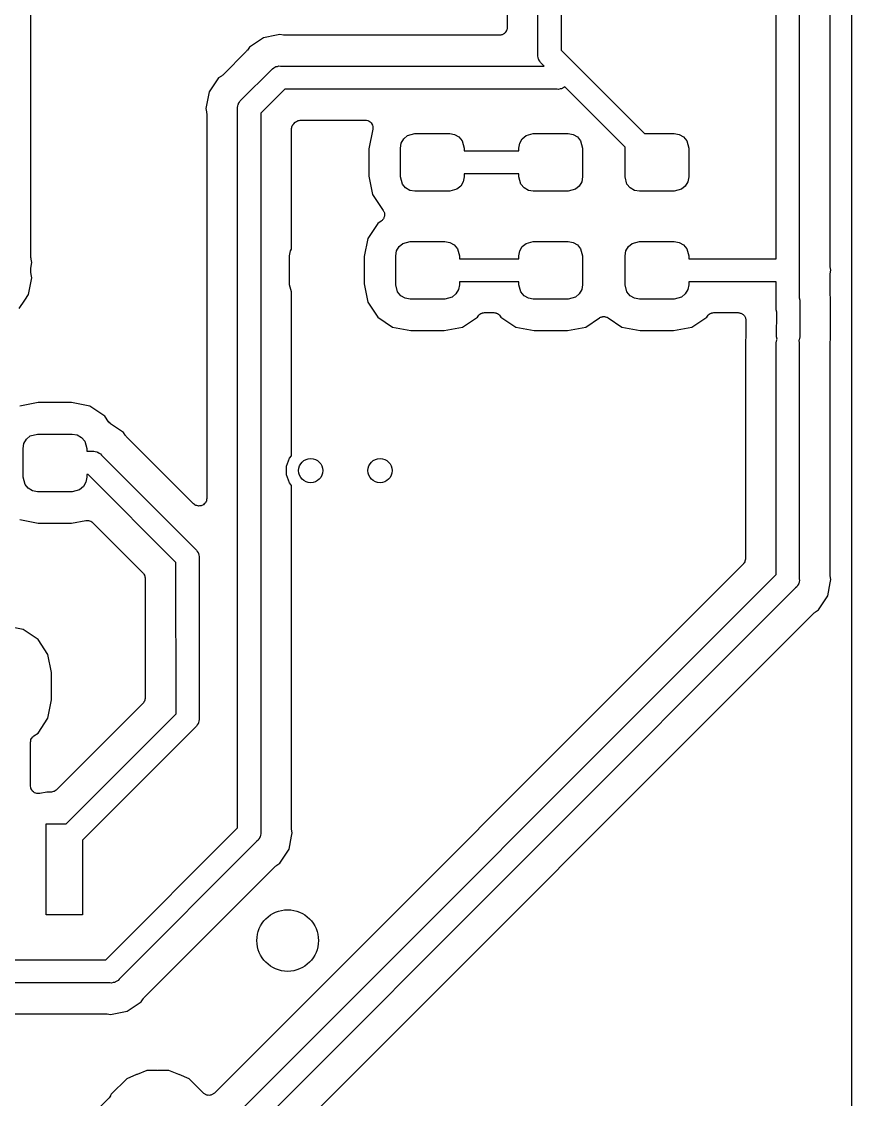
# Model space of a CAD drawing. Extents: x 121 to 245, y -148 to -51.
# Drawn here: x 230.82 to 244.5, y -86.19 to -68.42 of the extents above; entities that cross this region are included whole.
import ezdxf

# ---------------------------------------------------------------- set-up
doc = ezdxf.new("R2010")
doc.units = 0
doc.header["$MEASUREMENT"] = 0
doc.layers.add('BLACK', color=7, linetype='CONTINUOUS')

msp = doc.modelspace()

# ---------------------------------------------------------------- linework, layer by layer
at = {"layer": 'BLACK', "linetype": 'CONTINUOUS'}
for p, q in [((244.502, -56.7324), (244.502, -101.294)), ((239.332, -68.9597), (239.331, -63.9862)), ((239.712, -63.9862), (239.712, -68.8891)), ((230.97, -72.3087), (230.97, -64.4601)), ((238.823, -64.3962), (238.824, -68.5165)), ((243.642, -64.6443), (243.642, -72.9686)), ((243.261, -72.3265), (243.262, -64.7149)), ((244.15, -72.4357), (244.15, -64.7173)), ((238.806, -68.58), (238.799, -68.5885)), ((238.81, -68.5696), (238.806, -68.58)), ((238.816, -68.5599), (238.81, -68.5696)), ((238.818, -68.549), (238.816, -68.5599)), ((238.822, -68.5386), (238.818, -68.549)), ((238.824, -68.5165), (238.822, -68.5274)), ((238.822, -68.5274), (238.822, -68.5386)), ((234.804, -68.684), (234.573, -68.8384)), ((235.02, -68.6411), (234.804, -68.684)), ((235.077, -68.6298), (235.02, -68.6411)), ((235.02, -68.6411), (235.02, -68.6411)), ((235.134, -68.6411), (235.077, -68.6298)), ((235.146, -68.6413), (235.134, -68.6411)), ((235.158, -68.6435), (235.146, -68.6413)), ((238.697, -68.6435), (235.158, -68.6435)), ((238.707, -68.6416), (238.697, -68.6435)), ((238.719, -68.6416), (238.707, -68.6416)), ((238.729, -68.6378), (238.719, -68.6416)), ((238.74, -68.6358), (238.729, -68.6378)), ((238.75, -68.6303), (238.74, -68.6358)), ((238.76, -68.6265), (238.75, -68.6303)), ((238.769, -68.6193), (238.76, -68.6265)), ((238.778, -68.6138), (238.769, -68.6193)), ((238.785, -68.6053), (238.778, -68.6138)), ((238.794, -68.5981), (238.785, -68.6053)), ((238.799, -68.5885), (238.794, -68.5981)), ((234.526, -68.9056), (234.133, -69.2986)), ((234.533, -68.8954), (234.526, -68.9056)), ((234.541, -68.8863), (234.533, -68.8954)), ((234.573, -68.8384), (234.541, -68.8863)), ((239.712, -68.8891), (239.922, -69.0991)), ((239.329, -68.9849), (239.332, -68.9597)), ((239.336, -69.0093), (239.329, -68.9849)), ((239.34, -69.0342), (239.336, -69.0093)), ((239.344, -69.0415), (239.34, -69.0342)), ((239.347, -69.0498), (239.344, -69.0415)), ((239.361, -69.0704), (239.347, -69.0498)), ((239.374, -69.0923), (239.361, -69.0704)), ((239.393, -69.1086), (239.374, -69.0923)), ((239.436, -69.1515), (239.393, -69.1086)), ((239.922, -69.0991), (239.922, -69.0991)), ((239.922, -69.0991), (241.087, -70.264)), ((234.44, -69.7094), (234.936, -69.2132)), ((234.936, -69.2132), (234.953, -69.1938)), ((234.953, -69.1938), (234.975, -69.1812)), ((234.975, -69.1812), (234.995, -69.1667)), ((234.995, -69.1667), (235.003, -69.1645)), ((235.003, -69.1645), (235.011, -69.1602)), ((235.011, -69.1602), (235.036, -69.1558)), ((235.036, -69.1558), (235.06, -69.1493)), ((235.06, -69.1493), (235.085, -69.1515)), ((235.085, -69.1515), (239.436, -69.1515)), ((234.033, -69.3943), (233.911, -69.5775)), ((234.065, -69.3464), (234.033, -69.3943)), ((234.033, -69.3943), (234.033, -69.3943)), ((234.113, -69.3144), (234.065, -69.3464)), ((234.122, -69.3058), (234.113, -69.3144)), ((234.133, -69.2986), (234.122, -69.3058)), ((233.911, -69.5775), (233.857, -69.85)), ((235.156, -69.5325), (234.76, -69.9289)), ((239.648, -69.5325), (235.156, -69.5325)), ((239.673, -69.5347), (239.648, -69.5325)), ((239.697, -69.5282), (239.673, -69.5347)), ((239.722, -69.5238), (239.697, -69.5282)), ((239.73, -69.5195), (239.722, -69.5238)), ((239.738, -69.5173), (239.73, -69.5195)), ((239.758, -69.5028), (239.738, -69.5173)), ((239.777, -69.4922), (239.758, -69.5028)), ((240.771, -70.4861), (239.777, -69.4922)), ((234.376, -69.8331), (234.383, -69.8087)), ((234.383, -69.8087), (234.387, -69.7838)), ((234.387, -69.7838), (234.391, -69.7765)), ((234.391, -69.7765), (234.394, -69.7682)), ((234.394, -69.7682), (234.408, -69.7475)), ((234.408, -69.7475), (234.421, -69.7257)), ((234.421, -69.7257), (234.44, -69.7094)), ((233.857, -69.85), (233.868, -69.9065)), ((233.868, -69.9065), (233.868, -69.919)), ((233.868, -69.919), (233.871, -69.9313)), ((233.871, -69.9313), (233.87, -76.2771)), ((234.379, -69.8583), (234.376, -69.8331)), ((234.379, -81.7091), (234.379, -69.8583)), ((234.76, -69.9289), (234.76, -81.7797)), ((235.267, -70.1919), (235.268, -70.1864)), ((235.268, -70.1809), (235.272, -70.1648)), ((235.268, -70.1864), (235.268, -70.1809)), ((235.272, -70.1648), (235.275, -70.1485)), ((235.275, -70.1485), (235.278, -70.1437)), ((235.278, -70.1437), (235.279, -70.1383)), ((235.279, -70.1383), (235.289, -70.1247)), ((235.289, -70.1247), (235.297, -70.1103)), ((235.297, -70.1103), (235.301, -70.1067)), ((235.301, -70.1067), (235.305, -70.1021)), ((235.305, -70.1021), (235.329, -70.0777)), ((235.329, -70.0777), (235.334, -70.0745)), ((235.334, -70.0745), (235.337, -70.0702)), ((235.337, -70.0702), (235.352, -70.0619)), ((235.352, -70.0619), (235.365, -70.0524)), ((235.365, -70.0524), (235.371, -70.051)), ((235.371, -70.051), (235.375, -70.0482)), ((235.375, -70.0482), (235.392, -70.0453)), ((235.392, -70.0453), (235.408, -70.041)), ((235.408, -70.041), (235.413, -70.0415)), ((235.413, -70.0415), (235.419, -70.0405)), ((235.419, -70.0405), (236.483, -70.0405)), ((236.483, -70.0405), (236.484, -70.0407)), ((236.484, -70.0407), (236.486, -70.0405)), ((236.486, -70.0405), (236.506, -70.0446)), ((236.506, -70.0446), (236.526, -70.0482)), ((236.526, -70.0482), (236.528, -70.0489)), ((236.528, -70.0489), (236.529, -70.0491)), ((236.529, -70.0491), (236.547, -70.0599)), ((236.547, -70.0599), (236.565, -70.0702)), ((236.565, -70.0702), (236.566, -70.0713)), ((236.566, -70.0713), (236.567, -70.072)), ((236.567, -70.072), (236.58, -70.0881)), ((236.58, -70.0881), (236.593, -70.104)), ((236.593, -70.104), (236.593, -70.1053)), ((236.593, -70.1053), (236.594, -70.1064)), ((236.594, -70.1064), (236.601, -70.126)), ((236.601, -70.126), (236.608, -70.1454)), ((236.608, -70.1454), (236.608, -70.1469)), ((236.608, -70.1469), (236.609, -70.1482)), ((236.609, -70.1482), (236.608, -70.1689)), ((236.608, -70.1689), (236.608, -70.1896)), ((235.267, -72.1685), (235.267, -70.1919)), ((236.608, -70.1923), (236.544, -70.514)), ((236.608, -70.1896), (236.608, -70.1909)), ((236.608, -70.1909), (236.608, -70.1923)), ((237.078, -70.4203), (237.12, -70.3488)), ((237.12, -70.3488), (237.183, -70.2958)), ((237.183, -70.2958), (237.301, -70.264)), ((237.301, -70.264), (237.876, -70.264)), ((237.876, -70.264), (237.958, -70.2783)), ((237.958, -70.2783), (238.029, -70.3196)), ((238.029, -70.3196), (238.082, -70.3828)), ((239.032, -70.4203), (239.074, -70.3488)), ((239.074, -70.3488), (239.137, -70.2958)), ((239.137, -70.2958), (239.255, -70.264)), ((239.255, -70.264), (239.831, -70.264)), ((239.831, -70.264), (239.912, -70.2783)), ((239.912, -70.2783), (239.983, -70.3196)), ((239.983, -70.3196), (240.036, -70.3828)), ((241.087, -70.264), (241.581, -70.264)), ((241.581, -70.264), (241.662, -70.2783)), ((241.662, -70.2783), (241.733, -70.3196)), ((241.733, -70.3196), (241.786, -70.3828)), ((236.544, -70.514), (236.544, -70.964)), ((237.064, -70.5015), (237.078, -70.4203)), ((237.064, -70.9765), (237.064, -70.5015)), ((238.082, -70.3828), (238.114, -70.5015)), ((238.114, -70.5015), (238.114, -70.5485)), ((239.018, -70.5015), (239.032, -70.4203)), ((239.018, -70.5485), (239.018, -70.5015)), ((240.036, -70.3828), (240.068, -70.5015)), ((240.068, -70.5015), (240.068, -70.9765)), ((240.768, -70.5015), (240.771, -70.4861)), ((240.768, -70.9765), (240.768, -70.5015)), ((241.786, -70.3828), (241.818, -70.5015)), ((241.818, -70.5015), (241.818, -70.9765)), ((238.114, -70.5485), (239.018, -70.5485)), ((236.544, -70.964), (236.604, -71.2656)), ((237.096, -71.0952), (237.064, -70.9765)), ((238.1, -71.0577), (238.058, -71.1292)), ((238.114, -70.9765), (238.1, -71.0577)), ((239.018, -70.9295), (238.114, -70.9295)), ((238.114, -70.9295), (238.114, -70.9765)), ((239.018, -70.9765), (239.018, -70.9295)), ((239.05, -71.0952), (239.018, -70.9765)), ((240.054, -71.0577), (240.012, -71.1292)), ((240.068, -70.9765), (240.054, -71.0577)), ((240.8, -71.0952), (240.768, -70.9765)), ((241.804, -71.0577), (241.762, -71.1292)), ((241.818, -70.9765), (241.804, -71.0577)), ((237.149, -71.1584), (237.096, -71.0952)), ((237.22, -71.1997), (237.149, -71.1584)), ((237.301, -71.214), (237.22, -71.1997)), ((237.876, -71.214), (237.301, -71.214)), ((237.995, -71.1822), (237.876, -71.214)), ((238.058, -71.1292), (237.995, -71.1822)), ((239.103, -71.1584), (239.05, -71.0952)), ((239.174, -71.1997), (239.103, -71.1584)), ((239.255, -71.214), (239.174, -71.1997)), ((239.831, -71.214), (239.255, -71.214)), ((239.949, -71.1822), (239.831, -71.214)), ((240.012, -71.1292), (239.949, -71.1822)), ((240.853, -71.1584), (240.8, -71.0952)), ((240.924, -71.1997), (240.853, -71.1584)), ((241.005, -71.214), (240.924, -71.1997)), ((241.581, -71.214), (241.005, -71.214)), ((241.699, -71.1822), (241.581, -71.214)), ((241.762, -71.1292), (241.699, -71.1822)), ((236.604, -71.2656), (236.781, -71.5313)), ((236.781, -71.5313), (236.786, -71.5414)), ((236.786, -71.5414), (236.792, -71.5507)), ((236.792, -71.5507), (236.794, -71.5615)), ((236.794, -71.5615), (236.799, -71.5716)), ((236.799, -71.5716), (236.8, -71.5827)), ((236.8, -71.5827), (236.802, -71.5935)), ((236.802, -71.5935), (236.801, -71.6046)), ((236.801, -71.6046), (236.802, -71.6157)), ((236.689, -71.7453), (236.526, -71.9904)), ((236.746, -71.7074), (236.689, -71.7453)), ((236.754, -71.6997), (236.746, -71.7074)), ((236.763, -71.6936), (236.754, -71.6997)), ((236.77, -71.6846), (236.763, -71.6936)), ((236.778, -71.6769), (236.77, -71.6846)), ((236.783, -71.6669), (236.778, -71.6769)), ((236.789, -71.658), (236.783, -71.6669)), ((236.792, -71.6473), (236.789, -71.658)), ((236.797, -71.6374), (236.792, -71.6473)), ((236.799, -71.6263), (236.797, -71.6374)), ((236.802, -71.6157), (236.799, -71.6263)), ((236.526, -71.9904), (236.466, -72.292)), ((237, -72.1983), (237.042, -72.1268)), ((237.042, -72.1268), (237.105, -72.0738)), ((237.105, -72.0738), (237.224, -72.042)), ((237.224, -72.042), (237.798, -72.042)), ((237.798, -72.042), (237.88, -72.0563)), ((237.88, -72.0563), (237.951, -72.0976)), ((237.951, -72.0976), (238.004, -72.1607)), ((239.032, -72.1983), (239.074, -72.1268)), ((239.074, -72.1268), (239.137, -72.0738)), ((239.137, -72.0738), (239.255, -72.042)), ((239.255, -72.042), (239.831, -72.042)), ((239.831, -72.042), (239.912, -72.0563)), ((239.912, -72.0563), (239.983, -72.0976)), ((239.983, -72.0976), (240.036, -72.1607)), ((240.782, -72.1983), (240.824, -72.1268)), ((240.824, -72.1268), (240.887, -72.0738)), ((240.887, -72.0738), (241.005, -72.042)), ((241.005, -72.042), (241.581, -72.042)), ((241.581, -72.042), (241.662, -72.0563)), ((241.662, -72.0563), (241.733, -72.0976)), ((241.733, -72.0976), (241.786, -72.1607)), ((230.973, -72.321), (230.97, -72.3087)), ((235.236, -72.2795), (235.25, -72.1983)), ((235.236, -72.7545), (235.236, -72.2795)), ((235.25, -72.1983), (235.267, -72.1685)), ((236.466, -72.292), (236.466, -72.742)), ((236.986, -72.2795), (237, -72.1983)), ((236.986, -72.7545), (236.986, -72.2795)), ((238.004, -72.1607), (238.036, -72.2795)), ((238.036, -72.2795), (238.036, -72.3265)), ((239.018, -72.2795), (239.032, -72.1983)), ((239.018, -72.3265), (239.018, -72.2795)), ((240.036, -72.1607), (240.068, -72.2795)), ((240.068, -72.2795), (240.068, -72.7545)), ((240.768, -72.2795), (240.782, -72.1983)), ((240.768, -72.7545), (240.768, -72.2795)), ((241.786, -72.1607), (241.818, -72.2795)), ((241.818, -72.2795), (241.818, -72.3265)), ((230.97, -72.4713), (230.973, -72.459)), ((230.97, -72.5627), (230.97, -72.4713)), ((230.973, -72.3335), (230.973, -72.321)), ((230.984, -72.39), (230.973, -72.3335)), ((230.973, -72.4465), (230.984, -72.39)), ((230.973, -72.459), (230.973, -72.4465)), ((238.036, -72.3265), (239.018, -72.3265)), ((241.818, -72.3265), (243.261, -72.3265)), ((244.153, -72.448), (244.15, -72.4357)), ((244.153, -72.4605), (244.153, -72.448)), ((244.164, -72.517), (244.153, -72.4605)), ((230.93, -72.9165), (230.984, -72.644)), ((230.973, -72.575), (230.97, -72.5627)), ((230.973, -72.5875), (230.973, -72.575)), ((230.984, -72.644), (230.973, -72.5875)), ((244.15, -72.5983), (244.153, -72.586)), ((244.15, -72.9085), (244.15, -72.5983)), ((244.153, -72.5735), (244.164, -72.517)), ((244.153, -72.586), (244.153, -72.5735)), ((235.267, -72.8721), (235.236, -72.7545)), ((236.466, -72.742), (236.526, -73.0436)), ((237.018, -72.8732), (236.986, -72.7545)), ((238.022, -72.8357), (237.98, -72.9072)), ((238.036, -72.7545), (238.022, -72.8357)), ((239.018, -72.7075), (238.036, -72.7075)), ((238.036, -72.7075), (238.036, -72.7545)), ((239.018, -72.7545), (239.018, -72.7075)), ((239.05, -72.8732), (239.018, -72.7545)), ((240.054, -72.8357), (240.012, -72.9072)), ((240.068, -72.7545), (240.054, -72.8357)), ((240.8, -72.8732), (240.768, -72.7545)), ((241.804, -72.8357), (241.762, -72.9072)), ((241.818, -72.7545), (241.804, -72.8357)), ((243.262, -72.7075), (241.818, -72.7075)), ((241.818, -72.7075), (241.818, -72.7545)), ((243.261, -73.1687), (243.262, -72.7075)), ((230.776, -73.1476), (230.869, -73.008)), ((230.869, -73.008), (230.93, -72.9165)), ((230.869, -73.008), (230.869, -73.008)), ((235.267, -75.5751), (235.267, -72.8721)), ((237.071, -72.9364), (237.018, -72.8732)), ((237.142, -72.9777), (237.071, -72.9364)), ((237.224, -72.992), (237.142, -72.9777)), ((237.798, -72.992), (237.224, -72.992)), ((237.917, -72.9602), (237.798, -72.992)), ((237.98, -72.9072), (237.917, -72.9602)), ((239.103, -72.9364), (239.05, -72.8732)), ((239.174, -72.9777), (239.103, -72.9364)), ((239.255, -72.992), (239.174, -72.9777)), ((239.831, -72.992), (239.255, -72.992)), ((239.949, -72.9602), (239.831, -72.992)), ((240.012, -72.9072), (239.949, -72.9602)), ((240.853, -72.9364), (240.8, -72.8732)), ((240.924, -72.9777), (240.853, -72.9364)), ((241.005, -72.992), (240.924, -72.9777)), ((241.581, -72.992), (241.005, -72.992)), ((241.699, -72.9602), (241.581, -72.992)), ((241.762, -72.9072), (241.699, -72.9602)), ((243.642, -72.9686), (243.649, -73.0083)), ((243.649, -73.0083), (243.649, -73.6167)), ((244.153, -72.9208), (244.15, -72.9085)), ((244.153, -72.9333), (244.153, -72.9208)), ((244.157, -72.9562), (244.153, -72.9333)), ((244.157, -73.6688), (244.157, -72.9562)), ((236.526, -73.0436), (236.689, -73.2887)), ((243.269, -73.2084), (243.261, -73.1687)), ((236.689, -73.2887), (236.934, -73.4524)), ((238.088, -73.4524), (238.333, -73.2887)), ((238.333, -73.2887), (238.344, -73.2719)), ((238.344, -73.2719), (238.356, -73.259)), ((238.356, -73.259), (238.368, -73.2452)), ((238.368, -73.2452), (238.371, -73.2431)), ((238.371, -73.2431), (238.374, -73.2401)), ((238.374, -73.2401), (238.39, -73.2321)), ((238.39, -73.2321), (238.406, -73.2232)), ((238.406, -73.2232), (238.41, -73.2224)), ((238.41, -73.2224), (238.414, -73.2206)), ((238.414, -73.2206), (238.432, -73.2186)), ((238.432, -73.2186), (238.449, -73.2155)), ((238.449, -73.2155), (238.605, -73.2155)), ((238.605, -73.2155), (238.622, -73.2186)), ((238.622, -73.2186), (238.64, -73.2206)), ((238.64, -73.2206), (238.644, -73.2224)), ((238.644, -73.2224), (238.648, -73.2232)), ((238.648, -73.2232), (238.664, -73.2321)), ((238.664, -73.2321), (238.68, -73.2401)), ((238.68, -73.2401), (238.683, -73.2431)), ((238.683, -73.2431), (238.686, -73.2452)), ((238.686, -73.2452), (238.698, -73.259)), ((238.698, -73.259), (238.71, -73.2719)), ((238.71, -73.2719), (238.721, -73.2887)), ((238.721, -73.2887), (238.966, -73.4524)), ((240.12, -73.4524), (240.347, -73.3002)), ((240.347, -73.3002), (240.355, -73.2968)), ((240.355, -73.2968), (240.362, -73.2919)), ((240.362, -73.2919), (240.375, -73.288)), ((240.375, -73.288), (240.388, -73.2824)), ((240.388, -73.2824), (240.396, -73.2819)), ((240.396, -73.2819), (240.404, -73.2796)), ((240.404, -73.2796), (240.418, -73.2805)), ((240.418, -73.2805), (240.432, -73.2796)), ((240.432, -73.2796), (240.44, -73.2819)), ((240.44, -73.2819), (240.448, -73.2824)), ((240.448, -73.2824), (240.461, -73.288)), ((240.461, -73.288), (240.474, -73.2919)), ((240.474, -73.2919), (240.481, -73.2968)), ((240.481, -73.2968), (240.489, -73.3002)), ((240.489, -73.3002), (240.716, -73.4524)), ((241.87, -73.4524), (242.115, -73.2887)), ((242.115, -73.2887), (242.126, -73.2719)), ((242.126, -73.2719), (242.138, -73.259)), ((242.138, -73.259), (242.15, -73.2452)), ((242.15, -73.2452), (242.153, -73.2431)), ((242.153, -73.2431), (242.156, -73.2401)), ((242.156, -73.2401), (242.172, -73.2321)), ((242.172, -73.2321), (242.188, -73.2232)), ((242.188, -73.2232), (242.192, -73.2224)), ((242.192, -73.2224), (242.196, -73.2206)), ((242.196, -73.2206), (242.214, -73.2186)), ((242.214, -73.2186), (242.231, -73.2155)), ((242.231, -73.2155), (242.633, -73.2155)), ((242.633, -73.2155), (242.644, -73.2174)), ((242.644, -73.2174), (242.656, -73.2174)), ((242.656, -73.2174), (242.666, -73.2212)), ((242.666, -73.2212), (242.677, -73.2232)), ((242.677, -73.2232), (242.687, -73.2287)), ((242.687, -73.2287), (242.697, -73.2325)), ((242.697, -73.2325), (242.706, -73.2397)), ((242.706, -73.2397), (242.715, -73.2452)), ((242.715, -73.2452), (242.722, -73.2537)), ((242.722, -73.2537), (242.731, -73.2609)), ((242.731, -73.2609), (242.736, -73.2705)), ((242.736, -73.2705), (242.743, -73.279)), ((242.743, -73.279), (242.747, -73.2894)), ((242.747, -73.2894), (242.753, -73.2991)), ((242.753, -73.2991), (242.755, -73.31)), ((242.755, -73.31), (242.759, -73.3204)), ((242.759, -73.3204), (242.759, -73.3316)), ((242.759, -73.3316), (242.76, -73.3425)), ((242.76, -73.3425), (242.76, -73.6105)), ((243.268, -73.6167), (243.269, -73.2084)), ((236.934, -73.4524), (237.236, -73.5124)), ((237.236, -73.5124), (237.786, -73.5124)), ((237.786, -73.5124), (238.088, -73.4524)), ((238.966, -73.4524), (239.268, -73.5124)), ((239.268, -73.5124), (239.818, -73.5124)), ((239.818, -73.5124), (240.12, -73.4524)), ((240.716, -73.4524), (241.018, -73.5124)), ((241.018, -73.5124), (241.568, -73.5124)), ((241.568, -73.5124), (241.87, -73.4524)), ((242.758, -73.6353), (242.754, -73.6582)), ((242.754, -73.6582), (242.754, -77.27)), ((242.76, -73.6105), (242.758, -73.6228)), ((242.758, -73.6228), (242.758, -73.6353)), ((243.261, -77.533), (243.262, -73.7103)), ((243.262, -73.7103), (243.27, -73.6608)), ((243.275, -73.6528), (243.268, -73.6167)), ((243.27, -73.6608), (243.275, -73.6528)), ((243.641, -73.6662), (243.636, -73.6742)), ((243.636, -73.6742), (243.642, -73.7103)), ((243.649, -73.6167), (243.641, -73.6662)), ((243.642, -73.7103), (243.642, -77.6036)), ((244.15, -73.7165), (244.153, -73.7042)), ((244.15, -77.5306), (244.15, -73.7165)), ((244.153, -73.6917), (244.157, -73.6688)), ((244.153, -73.7042), (244.153, -73.6917)), ((231.091, -74.6966), (230.789, -74.7566)), ((231.641, -74.6966), (231.091, -74.6966)), ((231.943, -74.7566), (231.641, -74.6966)), ((232.188, -74.9203), (231.943, -74.7566)), ((232.25, -75.0132), (232.188, -74.9203)), ((232.252, -75.0152), (232.25, -75.0132)), ((232.253, -75.0177), (232.252, -75.0152)), ((232.267, -75.0311), (232.253, -75.0177)), ((232.28, -75.045), (232.267, -75.0311)), ((232.283, -75.0463), (232.28, -75.045)), ((232.285, -75.0482), (232.283, -75.0463)), ((232.495, -75.1884), (232.285, -75.0482)), ((230.855, -75.3733), (230.897, -75.3018)), ((230.897, -75.3018), (230.96, -75.2488)), ((230.96, -75.2488), (231.078, -75.217)), ((231.078, -75.217), (231.653, -75.217)), ((231.653, -75.217), (231.735, -75.2313)), ((231.735, -75.2313), (231.806, -75.2726)), ((231.806, -75.2726), (231.859, -75.3357)), ((231.859, -75.3357), (231.891, -75.4545)), ((232.527, -75.2363), (232.495, -75.1884)), ((232.535, -75.2454), (232.527, -75.2363)), ((232.542, -75.2556), (232.535, -75.2454)), ((233.654, -76.3669), (232.542, -75.2556)), ((230.841, -75.4545), (230.855, -75.3733)), ((230.841, -75.9295), (230.841, -75.4545)), ((231.891, -75.4545), (231.891, -75.5015)), ((231.891, -75.5015), (231.983, -75.5015)), ((231.983, -75.5015), (232.008, -75.4993)), ((232.008, -75.4993), (232.032, -75.5058)), ((232.032, -75.5058), (232.057, -75.5102)), ((232.057, -75.5102), (232.065, -75.5145)), ((232.065, -75.5145), (232.073, -75.5167)), ((232.073, -75.5167), (232.093, -75.5312)), ((232.093, -75.5312), (232.115, -75.5438)), ((232.115, -75.5438), (232.132, -75.5632)), ((232.132, -75.5632), (233.682, -77.1134)), ((235.185, -75.7485), (235.233, -75.6159)), ((235.233, -75.6159), (235.267, -75.5751)), ((235.185, -75.8895), (235.185, -75.7485)), ((230.873, -76.0482), (230.841, -75.9295)), ((230.926, -76.1114), (230.873, -76.0482)), ((231.877, -76.0107), (231.835, -76.0822)), ((231.891, -75.9295), (231.877, -76.0107)), ((231.912, -75.8825), (231.891, -75.8825)), ((231.891, -75.8825), (231.891, -75.9295)), ((233.362, -77.3329), (231.912, -75.8825)), ((235.233, -76.0221), (235.185, -75.8895)), ((235.267, -76.0629), (235.233, -76.0221)), ((230.997, -76.1527), (230.926, -76.1114)), ((231.078, -76.167), (230.997, -76.1527)), ((231.653, -76.167), (231.078, -76.167)), ((231.772, -76.1352), (231.653, -76.167)), ((231.835, -76.0822), (231.772, -76.1352)), ((235.267, -81.7067), (235.267, -76.0629)), ((233.667, -76.3764), (233.654, -76.3669)), ((233.68, -76.3871), (233.667, -76.3764)), ((233.685, -76.389), (233.68, -76.3871)), ((233.69, -76.3922), (233.685, -76.389)), ((233.706, -76.3965), (233.69, -76.3922)), ((233.721, -76.4021), (233.706, -76.3965)), ((233.727, -76.4021), (233.721, -76.4021)), ((233.732, -76.4036), (233.727, -76.4021)), ((233.749, -76.4021), (233.732, -76.4036)), ((233.766, -76.4021), (233.749, -76.4021)), ((233.771, -76.4002), (233.766, -76.4021)), ((233.776, -76.3997), (233.771, -76.4002)), ((233.791, -76.3927), (233.776, -76.3997)), ((233.807, -76.3871), (233.791, -76.3927)), ((233.811, -76.3835), (233.807, -76.3871)), ((233.816, -76.3811), (233.811, -76.3835)), ((233.828, -76.3694), (233.816, -76.3811)), ((233.841, -76.3587), (233.828, -76.3694)), ((233.844, -76.3539), (233.841, -76.3587)), ((233.848, -76.3499), (233.844, -76.3539)), ((233.855, -76.3349), (233.848, -76.3499)), ((233.863, -76.3205), (233.855, -76.3349)), ((233.864, -76.315), (233.863, -76.3205)), ((233.866, -76.3099), (233.864, -76.315)), ((233.868, -76.2934), (233.866, -76.3099)), ((233.87, -76.2771), (233.868, -76.2934)), ((230.789, -76.6274), (231.091, -76.6874)), ((231.091, -76.6874), (231.641, -76.6874)), ((231.641, -76.6874), (231.873, -76.6414)), ((231.873, -76.6414), (231.891, -76.641)), ((231.891, -76.641), (231.909, -76.6394)), ((231.909, -76.6394), (231.913, -76.6405)), ((231.913, -76.6405), (231.917, -76.6404)), ((231.917, -76.6404), (231.934, -76.6462)), ((231.934, -76.6462), (231.951, -76.6508)), ((231.951, -76.6508), (231.955, -76.6532)), ((231.955, -76.6532), (231.959, -76.6546)), ((231.959, -76.6546), (231.973, -76.6658)), ((231.973, -76.6658), (231.987, -76.6761)), ((231.987, -76.6761), (232.817, -77.5061)), ((233.682, -77.1134), (233.701, -77.1297)), ((233.701, -77.1297), (233.714, -77.1516)), ((233.714, -77.1516), (233.728, -77.1722)), ((233.728, -77.1722), (233.731, -77.1805)), ((233.731, -77.1805), (233.735, -77.1878)), ((233.735, -77.1878), (233.739, -77.2127)), ((233.739, -77.2127), (233.746, -77.2371)), ((233.746, -77.2371), (233.743, -77.2623)), ((233.743, -77.2623), (233.743, -79.8997)), ((242.753, -77.281), (242.749, -77.2971)), ((242.754, -77.27), (242.753, -77.2755)), ((242.753, -77.2755), (242.753, -77.281)), ((233.363, -79.8291), (233.362, -77.3329)), ((242.716, -77.3598), (233.995, -86.0812)), ((242.72, -77.3552), (242.716, -77.3598)), ((242.724, -77.3516), (242.72, -77.3552)), ((242.732, -77.3372), (242.724, -77.3516)), ((242.742, -77.3236), (242.732, -77.3372)), ((242.743, -77.3182), (242.742, -77.3236)), ((242.746, -77.3134), (242.743, -77.3182)), ((242.749, -77.2971), (242.746, -77.3134)), ((232.054, -88.74), (243.261, -77.533)), ((232.817, -77.5061), (232.821, -77.5107)), ((232.821, -77.5107), (232.825, -77.5143)), ((232.825, -77.5143), (232.833, -77.5287)), ((232.833, -77.5287), (232.843, -77.5423)), ((232.843, -77.5423), (232.844, -77.5477)), ((232.844, -77.5477), (232.847, -77.5525)), ((232.847, -77.5525), (232.85, -77.5688)), ((232.85, -77.5688), (232.854, -77.5849)), ((232.854, -77.5849), (232.854, -77.5904)), ((232.854, -77.5904), (232.855, -77.5959)), ((232.855, -77.5959), (232.855, -79.5661)), ((243.645, -77.6288), (243.638, -77.6532)), ((243.642, -77.6036), (243.645, -77.6288)), ((244.153, -77.5429), (244.15, -77.5306)), ((244.153, -77.5554), (244.153, -77.5429)), ((244.164, -77.6119), (244.153, -77.5554)), ((244.153, -77.6684), (244.164, -77.6119)), ((243.581, -77.7525), (232.274, -89.0593)), ((243.6, -77.7362), (243.581, -77.7525)), ((243.613, -77.7144), (243.6, -77.7362)), ((243.627, -77.6937), (243.613, -77.7144)), ((243.63, -77.6854), (243.627, -77.6937)), ((243.634, -77.6781), (243.63, -77.6854)), ((243.638, -77.6532), (243.634, -77.6781)), ((244.11, -77.8844), (244.153, -77.6684)), ((244.153, -77.6684), (244.153, -77.6684)), ((243.956, -78.1155), (244.11, -77.8844)), ((232.685, -89.3669), (243.888, -78.1633)), ((243.888, -78.1633), (243.899, -78.1561)), ((243.899, -78.1561), (243.908, -78.1475)), ((243.908, -78.1475), (243.956, -78.1155)), ((230.842, -78.4396), (230.54, -78.3796)), ((231.087, -78.6033), (230.842, -78.4396)), ((231.25, -78.8484), (231.087, -78.6033)), ((231.31, -79.15), (231.25, -78.8484)), ((231.31, -79.6), (231.31, -79.15)), ((231.25, -79.9016), (231.31, -79.6)), ((232.85, -79.5932), (232.847, -79.6095)), ((232.854, -79.5771), (232.85, -79.5932)), ((232.855, -79.5661), (232.854, -79.5716)), ((232.854, -79.5716), (232.854, -79.5771)), ((232.817, -79.6559), (231.391, -81.0824)), ((232.821, -79.6513), (232.817, -79.6559)), ((232.825, -79.6477), (232.821, -79.6513)), ((232.833, -79.6333), (232.825, -79.6477)), ((232.843, -79.6197), (232.833, -79.6333)), ((232.844, -79.6143), (232.843, -79.6197)), ((232.847, -79.6095), (232.844, -79.6143)), ((231.087, -80.1467), (231.25, -79.9016)), ((231.552, -81.64), (233.363, -79.8291)), ((233.739, -79.9493), (233.735, -79.9742)), ((233.746, -79.9249), (233.739, -79.9493)), ((233.743, -79.8997), (233.746, -79.9249)), ((233.682, -80.0486), (231.821, -81.9094)), ((233.701, -80.0323), (233.682, -80.0486)), ((233.714, -80.0104), (233.701, -80.0323)), ((233.728, -79.9898), (233.714, -80.0104)), ((233.731, -79.9815), (233.728, -79.9898)), ((233.735, -79.9742), (233.731, -79.9815)), ((230.963, -80.2969), (230.967, -80.2792)), ((230.963, -81.0185), (230.963, -80.2969)), ((230.967, -80.2792), (230.969, -80.2613)), ((230.969, -80.2613), (230.97, -80.2576)), ((230.97, -80.2576), (230.971, -80.2534)), ((230.971, -80.2534), (230.98, -80.2379)), ((230.98, -80.2379), (230.988, -80.2218)), ((230.988, -80.2218), (230.991, -80.2189)), ((230.991, -80.2189), (230.993, -80.2152)), ((230.993, -80.2152), (231.007, -80.2037)), ((231.007, -80.2037), (231.02, -80.1913)), ((231.02, -80.1913), (231.087, -80.1467)), ((230.964, -81.0199), (230.963, -81.0185)), ((230.964, -81.0213), (230.964, -81.0199)), ((230.968, -81.0416), (230.964, -81.0213)), ((230.971, -81.062), (230.968, -81.0416)), ((230.972, -81.0632), (230.971, -81.062)), ((230.972, -81.0645), (230.972, -81.0632)), ((230.983, -81.0822), (230.972, -81.0645)), ((230.993, -81.1002), (230.983, -81.0822)), ((230.994, -81.1011), (230.993, -81.1002)), ((230.995, -81.1023), (230.994, -81.1011)), ((231.011, -81.1152), (230.995, -81.1023)), ((231.027, -81.1285), (231.011, -81.1152)), ((231.028, -81.129), (231.027, -81.1285)), ((231.029, -81.1299), (231.028, -81.129)), ((231.049, -81.1365), (231.029, -81.1299)), ((231.068, -81.1436), (231.049, -81.1365)), ((231.07, -81.1436), (231.068, -81.1436)), ((231.071, -81.144), (231.07, -81.1436)), ((231.092, -81.1436), (231.071, -81.144)), ((231.113, -81.1436), (231.092, -81.1436)), ((231.114, -81.1431), (231.113, -81.1436)), ((231.115, -81.1431), (231.114, -81.1431)), ((231.234, -81.1196), (231.115, -81.1431)), ((231.301, -81.1196), (231.234, -81.1196)), ((231.307, -81.1186), (231.301, -81.1196)), ((231.312, -81.1191), (231.307, -81.1186)), ((231.328, -81.1148), (231.312, -81.1191)), ((231.344, -81.1119), (231.328, -81.1148)), ((231.349, -81.1091), (231.344, -81.1119)), ((231.355, -81.1077), (231.349, -81.1091)), ((231.368, -81.0981), (231.355, -81.1077)), ((231.383, -81.0898), (231.368, -81.0981)), ((231.386, -81.0856), (231.383, -81.0898)), ((231.391, -81.0824), (231.386, -81.0856)), ((231.221, -83.14), (231.221, -81.64)), ((231.221, -81.64), (231.552, -81.64)), ((232.204, -83.8835), (234.379, -81.7091)), ((235.27, -81.719), (235.267, -81.7067)), ((235.27, -81.7315), (235.27, -81.719)), ((235.281, -81.788), (235.27, -81.7315)), ((231.821, -81.9094), (231.821, -83.14)), ((234.717, -81.9123), (234.698, -81.9286)), ((234.73, -81.8905), (234.717, -81.9123)), ((234.744, -81.8698), (234.73, -81.8905)), ((234.747, -81.8615), (234.744, -81.8698)), ((234.751, -81.8542), (234.747, -81.8615)), ((234.755, -81.8293), (234.751, -81.8542)), ((234.762, -81.8049), (234.755, -81.8293)), ((234.76, -81.7797), (234.762, -81.8049)), ((235.227, -82.0605), (235.27, -81.8445)), ((235.27, -81.8445), (235.281, -81.788)), ((235.27, -81.8445), (235.27, -81.8445)), ((234.698, -81.9286), (232.424, -84.2028)), ((235.073, -82.2916), (235.227, -82.0605)), ((232.834, -84.5104), (235.005, -82.3394)), ((235.005, -82.3394), (235.016, -82.3322)), ((235.016, -82.3322), (235.025, -82.3236)), ((235.025, -82.3236), (235.073, -82.2916)), ((231.821, -83.14), (231.221, -83.14)), ((230.132, -83.8835), (232.204, -83.8835)), ((232.407, -84.2222), (232.385, -84.2348)), ((232.424, -84.2028), (232.407, -84.2222)), ((232.275, -84.2645), (230.203, -84.2645)), ((232.3, -84.2667), (232.275, -84.2645)), ((232.324, -84.2602), (232.3, -84.2667)), ((232.349, -84.2558), (232.324, -84.2602)), ((232.357, -84.2515), (232.349, -84.2558)), ((232.365, -84.2493), (232.357, -84.2515)), ((232.385, -84.2348), (232.365, -84.2493)), ((232.556, -84.732), (232.787, -84.5776)), ((232.787, -84.5776), (232.819, -84.5297)), ((232.819, -84.5297), (232.827, -84.5206)), ((232.827, -84.5206), (232.834, -84.5104)), ((232.34, -84.7749), (232.556, -84.732)), ((230.466, -84.7725), (232.202, -84.7725)), ((232.202, -84.7725), (232.214, -84.7747)), ((232.214, -84.7747), (232.226, -84.7749)), ((232.226, -84.7749), (232.283, -84.7862)), ((232.283, -84.7862), (232.34, -84.7749)), ((232.34, -84.7749), (232.34, -84.7749)), ((232.712, -85.7769), (232.55, -85.8442)), ((232.716, -85.7744), (232.712, -85.7769)), ((232.721, -85.7734), (232.716, -85.7744)), ((232.883, -85.706), (232.721, -85.7734)), ((233.059, -85.706), (232.883, -85.706)), ((233.064, -85.7052), (233.059, -85.706)), ((233.069, -85.706), (233.064, -85.7052)), ((233.245, -85.706), (233.069, -85.706)), ((233.407, -85.7734), (233.245, -85.706)), ((233.412, -85.7744), (233.407, -85.7734)), ((233.416, -85.7769), (233.412, -85.7744)), ((233.578, -85.8442), (233.416, -85.7769)), ((232.55, -85.8442), (232.294, -86.0997)), ((233.703, -85.9687), (233.578, -85.8442)), ((233.707, -85.9714), (233.703, -85.9687)), ((233.709, -85.9752), (233.707, -85.9714)), ((233.815, -86.0812), (233.709, -85.9752)), ((232.257, -86.1634), (231.934, -86.4869)), ((232.259, -86.1611), (232.257, -86.1634)), ((232.261, -86.1594), (232.259, -86.1611)), ((232.272, -86.1431), (232.261, -86.1594)), ((232.283, -86.1273), (232.272, -86.1431)), ((232.285, -86.1222), (232.283, -86.1246)), ((232.283, -86.1246), (232.283, -86.1273)), ((232.294, -86.0997), (232.285, -86.1222)), ((233.824, -86.0876), (233.815, -86.0812)), ((233.832, -86.0954), (233.824, -86.0876)), ((233.842, -86.1001), (233.832, -86.0954)), ((233.851, -86.1065), (233.842, -86.1001)), ((233.862, -86.1094), (233.851, -86.1065)), ((233.872, -86.1141), (233.862, -86.1094)), ((233.883, -86.115), (233.872, -86.1141)), ((233.894, -86.1179), (233.883, -86.115)), ((233.905, -86.1169), (233.894, -86.1179)), ((233.916, -86.1179), (233.905, -86.1169)), ((233.927, -86.115), (233.916, -86.1179)), ((233.938, -86.1141), (233.927, -86.115)), ((233.948, -86.1094), (233.938, -86.1141)), ((233.959, -86.1065), (233.948, -86.1094)), ((233.968, -86.1001), (233.959, -86.1065)), ((233.978, -86.0954), (233.968, -86.1001)), ((233.986, -86.0876), (233.978, -86.0954)), ((233.995, -86.0812), (233.986, -86.0876))]:
    msp.add_line(p, q, dxfattribs=at)
at = {"layer": 'BLACK'}
for centre, radius in [((235.585, -75.819), 0.2), ((236.728, -75.819), 0.2), ((235.204, -83.566), 0.508)]:
    msp.add_circle(centre, radius, dxfattribs=at)

doc.saveas('drawing.dxf')
